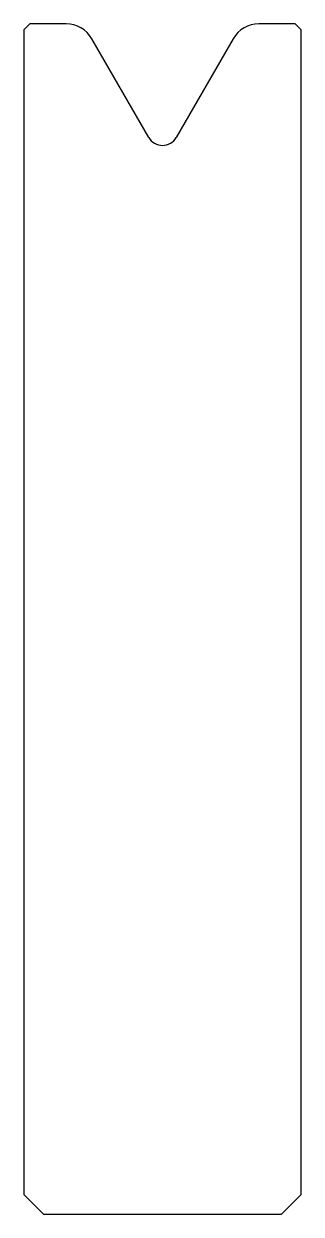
# Model space of a CAD drawing. Extents: x 58.9 to 72.9, y 74.4 to 134.4.
import ezdxf

# ---------------------------------------------------------------- set-up
doc = ezdxf.new("R2010")
doc.units = 0
doc.header["$LTSCALE"] = 25.4
doc.layers.add('PREDEFINITO', color=7, linetype='CONTINUOUS')

msp = doc.modelspace()

# ---------------------------------------------------------------- linework, layer by layer
at = {"layer": 'PREDEFINITO', "color": 7, "linetype": 'CONTINUOUS'}
for p, q in [((59.164, 134.409), (58.864, 134.109)), ((60.999, 134.409), (59.164, 134.409)), ((72.564, 134.409), (70.73, 134.409)), ((72.864, 134.109), (72.564, 134.409)), ((58.864, 134.109), (58.864, 75.409)), ((72.864, 75.409), (72.864, 134.109)), ((65.171, 128.682), (62.298, 133.659)), ((69.431, 133.659), (66.557, 128.682)), ((58.864, 75.409), (59.864, 74.409)), ((71.864, 74.409), (72.864, 75.409)), ((59.864, 74.409), (71.864, 74.409))]:
    msp.add_line(p, q, dxfattribs=at)
for centre, radius, start, end in [((60.999, 132.909), 1.5, 30, 90), ((70.73, 132.909), 1.5, 90, 150), ((65.864, 129.082), 0.8, 210, 330)]:
    msp.add_arc(centre, radius, start, end, dxfattribs=at)

doc.saveas('drawing.dxf')
